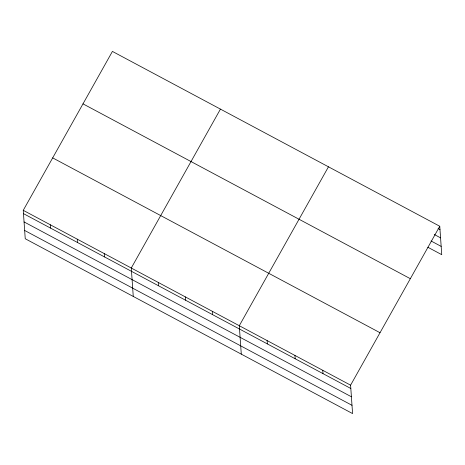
<?xml version="1.0" encoding="UTF-8"?>
<svg xmlns="http://www.w3.org/2000/svg" width="465" height="465" viewBox="0 0 465 465"><rect width="100%" height="100%" fill="white"/><g stroke="black" fill="none" stroke-linecap="round" stroke-linejoin="round"><path stroke-width="0.7" d="M439.762 226.257L350.593 385.171L352.58 413.583L25.238 238.743L23.25 210.325L112.42 51.417L439.762 226.257L441.75 254.675L427.841 247.241M220.445 109.112L131.275 268.026L133.263 296.443M328.464 166.813L239.295 325.721L241.283 354.138M438.1 228.565L439.995 229.576M434.252 234.482L440.576 237.859M431.055 240.986L441.169 246.392M82.991 103.858L410.339 278.698M52.679 157.885L380.021 332.731M23.25 210.325L350.593 385.171M23.483 213.644L350.825 388.49M24.064 221.927L351.406 396.773M24.657 230.46L351.999 405.306M322.768 370.309L323.001 373.627M294.944 355.446L295.176 358.765M267.119 340.583L267.352 343.902M212.29 311.3L212.522 314.619M185.285 296.873L185.518 300.192M158.28 282.453L158.513 285.772M104.265 253.599L104.497 256.918M77.26 239.179L77.492 242.498M50.255 224.752L50.487 228.071"/></g></svg>
